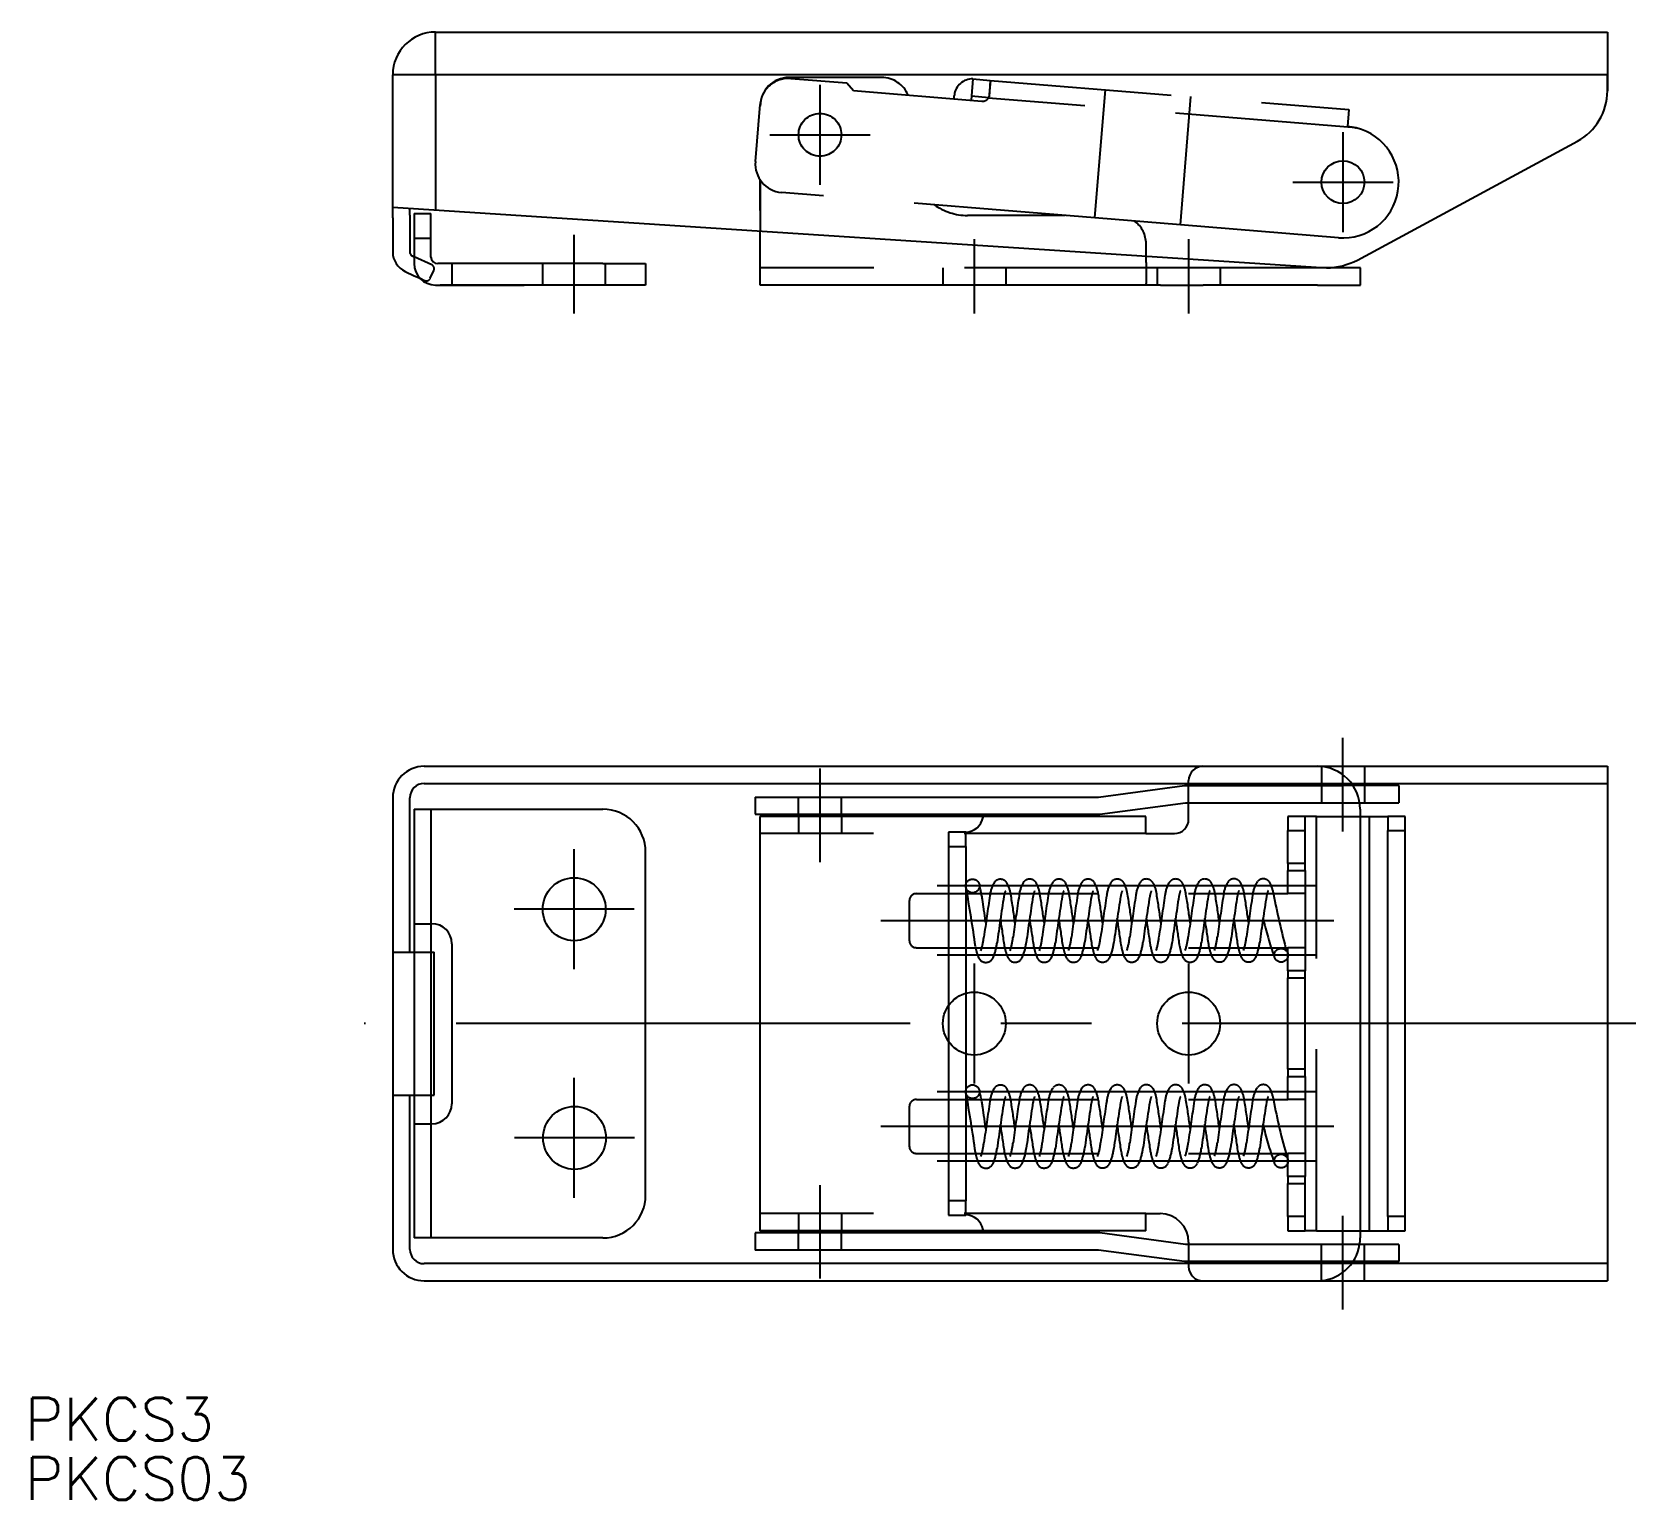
# Model space of a CAD drawing. Extents: x -55 to 57, y 146 to 249.
import ezdxf

# ---------------------------------------------------------------- set-up
doc = ezdxf.new("R2010")
doc.units = 0
for name, pattern in [('CENTER', [50.8, 31.75, -6.35, 6.35, -6.35]), ('DASHED', [19.05, 12.7, -6.35]), ('PHANTOM', [63.5, 31.75, -6.35, 6.35, -6.35, 6.35, -6.35])]:
    doc.linetypes.add(name, pattern=pattern)
doc.layers.get('0').update_dxf_attribs({"linetype": 'CONTINUOUS'})
doc.layers.add('CENTER', color=1, linetype='CENTER')
doc.styles.get("Standard").update_dxf_attribs({"font": 'txt.shx', "height": 3, "bigfont": 'bigfont.shx'})

# ---------------------------------------------------------------- blocks, each defined once
blk = doc.blocks.new('*U2')
at = {"color": 7, "linetype": 'CONTINUOUS'}
blk.add_text('PKCS03', height=3, dxfattribs=at).set_placement((-55.65, 145.98))
blk = doc.blocks.new('*U3')
at = {"color": 7, "linetype": 'CONTINUOUS'}
blk.add_text('PKCS3', height=3, dxfattribs=at).set_placement((-55.65, 150.13))

msp = doc.modelspace()

# ---------------------------------------------------------------- linework, layer by layer
at = {"color": 7, "linetype": 'CONTINUOUS'}
for p, q in [((-26.9, 245.69), (-26.9, 248.69)), ((-26.9, 248.69), (55.1, 248.69)), ((55.1, 248.69), (55.1, 245.69)), ((55.1, 247.49), (55.1, 246.49)), ((55.1, 246.49), (55.1, 244.57)), ((55.1, 245.69), (-29.9, 245.69)), ((-29.9, 235.69), (-29.9, 245.69)), ((-26.9, 245.69), (-26.9, 236.23)), ((55.1, 244.57), (55.1, 245.69)), ((37.62, 232.74), (53, 241.05)), ((-4.18, 236.21), (-4.18, 238.35)), ((-29.9, 236.43), (35.45, 232.19)), ((-28.7, 235.87), (-28.7, 236.35)), ((-28.7, 235.87), (-28.7, 233.25)), ((-28.4, 235.99), (-28.4, 232.49)), ((-28.4, 235.99), (-27.24, 235.99)), ((-27.24, 232.94), (-27.24, 235.99)), ((-29.9, 235.69), (-29.9, 233.3)), ((-4.18, 230.99), (-4.18, 234.76)), ((-28.53, 233.02), (-28.4, 232.97)), ((-15.2, 232.49), (-26.74, 232.49)), ((-15.2, 232.49), (-12.2, 232.49)), ((-12.2, 232.49), (-12.2, 230.99)), ((22.82, 232.56), (22.82, 233.01)), ((22.82, 232.56), (22.82, 231.09)), ((-29.03, 231.93), (-28.39, 231.64)), ((-28.39, 231.64), (-27.99, 231.46)), ((37.82, 232.19), (22.82, 232.19)), ((37.82, 230.99), (37.82, 232.19)), ((-26.9, 230.99), (-20.7, 230.99)), ((-12.2, 230.99), (-26.58, 230.99)), ((-12.2, 230.99), (-20.7, 230.99)), ((23.82, 230.99), (-4.18, 230.99)), ((22.82, 230.99), (22.82, 231.09)), ((23.82, 230.99), (25.82, 230.99)), ((25.82, 230.99), (26.82, 230.99)), ((34.82, 230.99), (26.82, 230.99)), ((34.82, 230.99), (37.82, 230.99)), ((-27.7, 197.31), (55.1, 197.31)), ((26.8, 197.31), (34.8, 197.31)), ((55.1, 197.31), (55.1, 161.31)), ((-27.7, 196.11), (25.8, 196.11)), ((19.5, 195.16), (25.5, 195.96)), ((25.5, 195.96), (25.8, 195.96)), ((25.8, 193.61), (25.8, 196.31)), ((25.8, 196.11), (37.2, 196.11)), ((37.2, 196.11), (55.1, 196.11)), ((40.5, 195.96), (37.31, 195.96)), ((40.5, 195.96), (40.5, 194.76)), ((-29.9, 195.11), (-29.9, 184.31)), ((-28.7, 184.31), (-28.7, 195.11)), ((-28.4, 194.31), (-15.2, 194.31)), ((-28.4, 194.31), (-28.4, 184.31)), ((-4.53, 195.16), (19.5, 195.16)), ((-4.53, 195.16), (-4.53, 193.96)), ((19.58, 193.96), (25.58, 194.76)), ((25.58, 194.76), (25.8, 194.76)), ((37.77, 194.76), (40.5, 194.76)), ((37.8, 194.31), (37.8, 164.31)), ((-4.53, 193.96), (19.58, 193.96)), ((-4.2, 193.81), (-4.2, 164.81)), ((22.8, 193.81), (-4.2, 193.81)), ((11.41, 193.75), (11.41, 193.96)), ((22.8, 192.61), (22.8, 193.81)), ((37.8, 193.81), (38.45, 193.81)), ((38.45, 164.81), (38.45, 193.81)), ((38.45, 193.81), (39.75, 193.81)), ((40.95, 193.81), (39.75, 193.81)), ((39.75, 193.81), (39.75, 192.81)), ((40.95, 192.81), (40.95, 193.81)), ((10.2, 192.71), (9, 192.71)), ((9, 192.71), (9, 191.71)), ((10.2, 191.71), (10.2, 192.71)), ((22.8, 192.61), (24.8, 192.61)), ((39.75, 192.81), (40.95, 192.81)), ((39.75, 165.81), (39.75, 192.81)), ((40.95, 165.81), (40.95, 192.81)), ((-12.2, 167.31), (-12.2, 191.31)), ((9, 191.71), (10.2, 191.71)), ((9, 191.71), (9, 166.91)), ((10.2, 191.71), (10.2, 166.91)), ((-28.4, 186.3), (-27.16, 186.3)), ((-27.24, 186.3), (-27.24, 184.31)), ((-29.9, 184.31), (-29.9, 174.31)), ((-29.9, 184.31), (-27, 184.31)), ((-27, 174.31), (-27, 184.31)), ((-25.76, 184.9), (-25.76, 173.7)), ((-29.9, 174.31), (-29.9, 163.51)), ((-29.9, 174.31), (-27, 174.31)), ((-28.7, 163.51), (-28.7, 174.31)), ((-28.4, 174.31), (-28.4, 164.31)), ((-27.24, 174.31), (-27.24, 172.3)), ((-28.4, 172.3), (-27.16, 172.3)), ((10.2, 166.91), (9, 166.91)), ((9, 166.91), (9, 165.91)), ((10.2, 165.91), (10.2, 166.91)), ((9, 165.91), (10.2, 165.91)), ((22.8, 164.81), (22.8, 166.01)), ((22.8, 166.01), (23.8, 166.01)), ((40.95, 165.81), (39.75, 165.81)), ((39.75, 165.81), (39.75, 164.81)), ((40.95, 164.81), (40.95, 165.81)), ((-15.2, 164.31), (-28.4, 164.31)), ((-27.51, 164.31), (-28.4, 164.31)), ((19.58, 164.66), (-4.53, 164.66)), ((-4.53, 164.66), (-4.53, 163.46)), ((22.8, 164.81), (-4.2, 164.81)), ((11.41, 164.66), (11.41, 164.88)), ((25.58, 163.86), (19.58, 164.66)), ((25.8, 164.01), (25.8, 162.31)), ((37.8, 164.81), (38.45, 164.81)), ((38.45, 164.81), (39.75, 164.81)), ((39.75, 164.81), (40.95, 164.81)), ((19.5, 163.46), (-4.53, 163.46)), ((25.5, 162.66), (19.5, 163.46)), ((25.8, 163.86), (25.58, 163.86)), ((40.5, 163.86), (37.77, 163.86)), ((40.5, 163.86), (40.5, 162.66)), ((25.8, 162.51), (-27.7, 162.51)), ((25.8, 162.66), (25.5, 162.66)), ((37.2, 162.51), (25.8, 162.51)), ((55.1, 162.51), (37.2, 162.51)), ((40.5, 162.66), (37.31, 162.66)), ((-27.7, 161.31), (55.1, 161.31)), ((26.8, 161.31), (34.8, 161.31))]:
    msp.add_line(p, q, dxfattribs=at)
at = {"color": 3, "linetype": 'DASHED'}
for p, q in [((4.32, 245.51), (-2.18, 245.51)), ((-2.04, 245.44), (1.88, 245.13)), ((1.88, 245.13), (2.34, 244.59)), ((10.7, 245.41), (10.6, 244.22)), ((10.7, 245.41), (11.92, 245.31)), ((11.92, 245.31), (11.83, 244.16)), ((11.87, 244.31), (11.95, 245.31)), ((11.92, 245.31), (37.01, 243.27)), ((-4.52, 239.63), (-4.19, 243.61)), ((2.34, 244.59), (11.33, 243.86)), ((9.38, 244.01), (9.4, 244.26)), ((10.6, 244.22), (10.58, 243.92)), ((10.6, 244.22), (11.81, 244.12)), ((11.81, 244.12), (11.78, 244.07)), ((37.53, 241.98), (11.78, 244.07)), ((19.24, 235.69), (19.97, 244.66)), ((25.22, 235.2), (25.95, 244.17)), ((37.01, 243.27), (36.92, 242.08)), ((-4.18, 238.35), (-4.18, 234.76)), ((19.24, 235.69), (-2.69, 237.47)), ((17.15, 235.86), (10.32, 235.86)), ((25.22, 235.2), (19.24, 235.69)), ((36.28, 234.3), (25.22, 235.2)), ((-27.24, 234.25), (-28.4, 234.25)), ((22.82, 233.01), (22.82, 233.86)), ((-27.17, 232.4), (-28.4, 232.97)), ((-25.76, 232.49), (-25.76, 230.99)), ((-19.4, 230.99), (-19.4, 232.49)), ((-15, 230.99), (-15, 232.49)), ((-27.99, 231.46), (-27.67, 231.31)), ((-27.28, 231.46), (-27.03, 232)), ((22.82, 232.19), (-4.18, 232.19)), ((8.6, 232.19), (8.6, 230.99)), ((13, 232.19), (13, 230.99)), ((23.6, 232.19), (23.6, 230.99)), ((28, 232.19), (28, 230.99)), ((35.1, 197.31), (35.1, 196.11)), ((38.1, 197.31), (38.1, 196.11)), ((25.8, 195.96), (36.6, 195.96)), ((35.1, 195.96), (35.1, 194.76)), ((37.31, 195.96), (36.6, 195.96)), ((38.1, 195.96), (38.1, 194.76)), ((-27.24, 194.31), (-27.24, 186.3)), ((-1.5, 193.96), (-1.5, 195.16)), ((1.5, 193.96), (1.5, 195.16)), ((25.8, 194.76), (36.6, 194.76)), ((36.6, 194.76), (37.77, 194.76)), ((-1.5, 193.81), (-1.5, 192.61)), ((1.5, 193.81), (1.5, 192.61)), ((33.95, 193.81), (32.75, 193.81)), ((32.75, 193.81), (32.75, 192.81)), ((33.95, 192.81), (33.95, 193.81)), ((34.75, 193.81), (33.95, 193.81)), ((34.75, 164.81), (34.75, 193.81)), ((34.75, 193.81), (37.8, 193.81)), ((22.8, 192.61), (-4.2, 192.61)), ((32.75, 192.81), (33.95, 192.81)), ((32.75, 190.51), (32.75, 192.81)), ((33.95, 190.51), (33.95, 192.81)), ((33.95, 190.51), (32.75, 190.51)), ((32.75, 190.51), (32.75, 190.01)), ((32.75, 190.01), (33.95, 190.01)), ((32.75, 188.4), (32.75, 190.01)), ((33.95, 190.01), (33.95, 190.51)), ((33.95, 190.01), (33.95, 188.4)), ((6.25, 187.9), (6.25, 185.12)), ((6.75, 188.4), (32.75, 188.4)), ((33.95, 188.4), (32.75, 188.4)), ((33.95, 188.4), (33.95, 184.62)), ((-28.4, 184.31), (-28.4, 174.31)), ((-27.24, 184.31), (-27.24, 174.31)), ((6.75, 184.62), (32.75, 184.62)), ((33.95, 184.62), (32.75, 184.62)), ((32.75, 183.01), (32.75, 184.62)), ((33.95, 184.62), (33.95, 183.01)), ((33.95, 183.01), (32.75, 183.01)), ((32.75, 183.01), (32.75, 182.51)), ((33.95, 182.51), (33.95, 183.01)), ((32.75, 182.51), (33.95, 182.51)), ((32.75, 176.11), (32.75, 182.51)), ((33.95, 176.11), (33.95, 182.51)), ((33.95, 176.11), (32.75, 176.11)), ((32.75, 176.11), (32.75, 175.61)), ((32.75, 175.61), (33.95, 175.61)), ((32.75, 174), (32.75, 175.61)), ((33.95, 175.61), (33.95, 176.11)), ((33.95, 175.61), (33.95, 174)), ((6.75, 174), (32.75, 174)), ((33.95, 174), (32.75, 174)), ((33.95, 174), (33.95, 170.22)), ((6.25, 173.5), (6.25, 170.72)), ((-27.24, 172.3), (-27.24, 164.31)), ((6.75, 170.22), (32.75, 170.22)), ((33.95, 170.22), (32.75, 170.22)), ((32.75, 168.61), (32.75, 170.22)), ((33.95, 170.22), (33.95, 168.61)), ((33.95, 168.61), (32.75, 168.61)), ((32.75, 168.61), (32.75, 168.11)), ((33.95, 168.11), (33.95, 168.61)), ((32.75, 168.11), (33.95, 168.11)), ((32.75, 165.81), (32.75, 168.11)), ((33.95, 165.81), (33.95, 168.11)), ((22.8, 166.01), (-4.2, 166.01)), ((-1.5, 166.01), (-1.5, 164.81)), ((1.5, 166.01), (1.5, 164.81)), ((33.95, 165.81), (32.75, 165.81)), ((32.75, 165.81), (32.75, 164.81)), ((33.95, 164.81), (33.95, 165.81)), ((-1.5, 163.46), (-1.5, 164.66)), ((1.5, 163.46), (1.5, 164.66)), ((32.75, 164.81), (33.95, 164.81)), ((34.75, 164.81), (33.95, 164.81)), ((34.75, 164.81), (37.8, 164.81)), ((37.77, 163.86), (25.8, 163.86)), ((35.1, 162.66), (35.1, 163.86)), ((38.1, 162.66), (38.1, 163.86)), ((36.6, 162.66), (25.8, 162.66)), ((35.1, 161.31), (35.1, 162.51)), ((37.31, 162.66), (36.6, 162.66)), ((38.1, 161.31), (38.1, 162.51))]:
    msp.add_line(p, q, dxfattribs=at)
for centre, radius in [((0, 241.5), 1.5), ((10.68, 188.94), 0.482), ((32.27, 184.09), 0.482), ((10.68, 174.54), 0.482), ((32.27, 169.69), 0.482)]:
    msp.add_circle(centre, radius, dxfattribs=at)
at = {"color": 7, "linetype": 'CONTINUOUS'}
for centre, radius in [((36.6, 238.19), 1.5), ((-17.2, 187.31), 2.2), ((10.8, 179.31), 2.2), ((25.8, 179.31), 2.2), ((-17.18, 171.31), 2.2)]:
    msp.add_circle(centre, radius, dxfattribs=at)
for centre, radius, start, end in [((-26.9, 245.69), 3, 90, 180), ((51.1, 244.57), 4, 298.393, 0), ((-28.4, 233.3), 1.5, 180, 245.2768), ((-28.4, 233.3), 0.3, 189.5997, 245.2768), ((-26.9, 232.49), 1.5, 180, 270), ((-26.74, 232.99), 0.5, 185, 270), ((35.25, 237.5), 5.32, 272.0044, 296.3844), ((-27.7, 195.11), 2.2, 90, 180), ((26.8, 196.31), 1, 90, 180), ((34.8, 194.31), 3, 0, 90), ((-27.7, 195.11), 1, 90, 180), ((-15.2, 191.31), 3, 0, 90), ((10.19, 193.95), 1.24, 270.5787, 350.5469), ((24.8, 193.61), 1, 270, 0), ((-27.16, 184.9), 1.4, 0, 90), ((-27.16, 173.7), 1.4, 270, 0), ((-15.2, 167.31), 3, 270, 0), ((10.19, 164.68), 1.24, 9.4531, 89.4213), ((23.8, 164.01), 2, 0, 90), ((34.8, 164.31), 3, 351.3731, 0), ((-27.7, 163.51), 2.2, 180, 270), ((-27.7, 163.51), 1, 180, 270), ((34.8, 164.31), 3, 270, 351.3731), ((26.8, 162.31), 1, 180, 270)]:
    msp.add_arc(centre, radius, start, end, dxfattribs=at)
at = {"color": 3, "linetype": 'DASHED'}
for centre, radius, start, end in [((-2.2, 243.45), 2, 85.3505, 175.3505), ((-2.18, 243.51), 2, 90, 180), ((4.32, 243.51), 2, 22.4177, 90), ((10.65, 244.16), 1.25, 87.6429, 175.3505), ((11.37, 244.35), 0.5, 265.3505, 325.3505), ((11.37, 244.35), 0.501, 325.3782, 355.3228), ((36.6, 238.19), 3.9, 265.3505, 76.166), ((36.6, 238.19), 3.89, 76.1588, 85.3577), ((-2.53, 239.46), 2, 175.3505, 265.3505), ((10.32, 239.86), 4, 234.4684, 270), ((20.82, 233.86), 2, 0, 53.3572), ((-27.3, 232.13), 0.3, 335.2768, 65.2768), ((-27.55, 231.58), 0.3, 245.2768, 335.2768), ((6.75, 187.9), 0.5, 90, 180), ((6.75, 185.12), 0.5, 180, 270), ((6.75, 173.5), 0.5, 90, 180), ((6.75, 170.72), 0.5, 180, 270)]:
    msp.add_arc(centre, radius, start, end, dxfattribs=at)
at = {"color": 3, "linetype": 'PHANTOM'}
for centre, radius, start, end in [((-95.07, 169.89), 106.98, 7.9542, 10.1854), ((0.71, 186.27), 10.8, 8.0476, 14.6742), ((14.02, 188.06), 2.14, 147.0958, 174.1213), ((12.63, 188.87), 0.536, 32.8482, 139.7426), ((15.57, 187.69), 2.75, 160.7425, 169.3938), ((10.98, 188), 2.4, 8.1966, 28.8943), ((16.06, 188.06), 2.14, 147.0958, 174.1213), ((14.67, 188.88), 0.536, 32.8482, 139.7426), ((17.61, 187.69), 2.75, 160.7425, 169.3938), ((13.02, 188.01), 2.4, 8.1966, 28.8943), ((18.1, 188.06), 2.14, 147.0958, 174.1213), ((16.72, 188.88), 0.536, 32.8482, 139.7426), ((19.65, 187.69), 2.75, 160.7425, 169.3938), ((15.07, 188.01), 2.4, 8.1966, 28.8943), ((20.15, 188.07), 2.14, 147.0958, 174.1213), ((18.76, 188.88), 0.536, 32.8482, 139.7426), ((21.7, 187.7), 2.75, 160.7425, 169.3938), ((17.11, 188.01), 2.4, 8.1966, 28.8943), ((22.19, 188.07), 2.14, 147.0958, 174.1213), ((20.8, 188.88), 0.536, 32.8482, 139.7426), ((23.74, 187.7), 2.75, 160.7425, 169.3938), ((19.15, 188.02), 2.4, 8.1966, 28.8943), ((24.23, 188.07), 2.14, 147.0958, 174.1213), ((22.84, 188.89), 0.536, 32.8482, 139.7426), ((25.78, 187.7), 2.75, 160.7425, 169.3938), ((21.2, 188.02), 2.4, 8.1966, 28.8943), ((26.27, 188.07), 2.14, 147.0958, 174.1213), ((24.89, 188.89), 0.536, 32.8482, 139.7426), ((27.82, 187.71), 2.75, 160.7425, 169.3938), ((23.24, 188.02), 2.4, 8.1966, 28.8943), ((28.32, 188.08), 2.14, 147.0958, 174.1213), ((26.93, 188.89), 0.536, 32.8482, 139.7426), ((29.87, 187.71), 2.75, 160.7425, 169.3938), ((25.28, 188.02), 2.4, 8.1966, 28.8943), ((30.36, 188.08), 2.14, 147.0958, 174.1213), ((28.97, 188.9), 0.536, 32.8482, 139.7426), ((31.91, 187.71), 2.75, 160.7425, 169.3938), ((27.32, 188.03), 2.4, 8.1966, 28.8943), ((32.4, 188.08), 2.14, 147.0958, 174.1213), ((31.02, 188.9), 0.536, 32.8482, 139.7426), ((33.95, 187.71), 2.75, 160.7425, 169.3938), ((29.37, 188.03), 2.4, 8.1966, 28.8943), ((-19910.8, -2614.12), 20118.27, 8.001581, 8.005692), ((195.8, 160.26), 186.03, 171.3378, 172.2475), ((205.51, 158.37), 194.94, 171.2007, 172.1611), ((-42.82, 179.03), 56.94, 7.392, 9.4208), ((197.84, 160.26), 186.03, 171.3378, 172.2475), ((207.55, 158.38), 194.94, 171.2007, 172.1611), ((-40.78, 179.03), 56.94, 7.392, 9.4208), ((199.88, 160.26), 186.03, 171.3378, 172.2475), ((209.59, 158.38), 194.94, 171.2007, 172.1611), ((-38.73, 179.03), 56.94, 7.392, 9.4208), ((201.93, 160.27), 186.03, 171.3378, 172.2475), ((211.64, 158.38), 194.94, 171.2007, 172.1611), ((-36.69, 179.03), 56.94, 7.392, 9.4208), ((203.97, 160.27), 186.03, 171.3378, 172.2475), ((213.68, 158.39), 194.94, 171.2007, 172.1611), ((-34.65, 179.04), 56.94, 7.392, 9.4208), ((206.01, 160.27), 186.03, 171.3378, 172.2475), ((215.72, 158.39), 194.94, 171.2007, 172.1611), ((-32.61, 179.04), 56.94, 7.392, 9.4208), ((208.05, 160.28), 186.03, 171.3378, 172.2475), ((217.76, 158.39), 194.94, 171.2007, 172.1611), ((-30.56, 179.04), 56.94, 7.392, 9.4208), ((210.1, 160.28), 186.03, 171.3378, 172.2475), ((219.81, 158.39), 194.94, 171.2007, 172.1611), ((-28.52, 179.05), 56.94, 7.392, 9.4208), ((212.14, 160.28), 186.03, 171.3378, 172.2475), ((221.85, 158.4), 194.94, 171.2007, 172.1611), ((-26.48, 179.05), 56.94, 7.392, 9.4208), ((214.18, 160.28), 186.03, 171.3378, 172.2475), ((223.89, 158.4), 194.94, 171.2007, 172.1611), ((97.33, 201.31), 66.86, 191.1597, 194.6782), ((-93.03, 169.89), 106.98, 7.9542, 9.0121), ((-90.98, 169.89), 106.98, 7.9542, 9.0121), ((-88.94, 169.89), 106.98, 7.9542, 9.0121), ((-86.9, 169.9), 106.98, 7.9542, 9.0121), ((-84.86, 169.9), 106.98, 7.9542, 9.0121), ((-82.81, 169.9), 106.98, 7.9542, 9.0121), ((-80.77, 169.91), 106.98, 7.9542, 9.0121), ((-78.73, 169.91), 106.98, 7.9542, 9.0121), ((-76.69, 169.91), 106.98, 7.9542, 9.0121), ((52.48, 191.5), 22.01, 192.6768, 199.9288), ((7.04, 185.8), 4.45, 341.7383, 354.2709), ((9.08, 185.8), 4.45, 341.7383, 354.2709), ((11.13, 185.8), 4.45, 341.7383, 354.2709), ((13.17, 185.81), 4.45, 341.7383, 354.2709), ((15.21, 185.81), 4.45, 341.7383, 354.2709), ((17.25, 185.81), 4.45, 341.7383, 354.2709), ((19.3, 185.81), 4.45, 341.7383, 354.2709), ((21.34, 185.82), 4.45, 341.7383, 354.2709), ((23.38, 185.82), 4.45, 341.7383, 354.2709), ((25.42, 185.82), 4.45, 341.7383, 354.2709), ((14.04, 185.21), 3.21, 189.4375, 203.676), ((8.64, 185.41), 3.78, 336.6677, 353.1992), ((16.08, 185.22), 3.21, 189.4375, 203.676), ((10.68, 185.41), 3.78, 336.6677, 353.1992), ((18.13, 185.22), 3.21, 189.4375, 203.676), ((12.72, 185.41), 3.78, 336.6677, 353.1992), ((20.17, 185.22), 3.21, 189.4375, 203.676), ((14.77, 185.42), 3.78, 336.6677, 353.1992), ((22.21, 185.23), 3.21, 189.4375, 203.676), ((16.81, 185.42), 3.78, 336.6677, 353.1992), ((24.25, 185.23), 3.21, 189.4375, 203.676), ((18.85, 185.42), 3.78, 336.6677, 353.1992), ((26.3, 185.23), 3.21, 189.4375, 203.676), ((20.89, 185.43), 3.78, 336.6677, 353.1992), ((28.34, 185.23), 3.21, 189.4375, 203.676), ((22.94, 185.43), 3.78, 336.6677, 353.1992), ((30.38, 185.24), 3.21, 189.4375, 203.676), ((24.98, 185.43), 3.78, 336.6677, 353.1992), ((32.42, 185.24), 3.21, 189.4375, 203.676), ((27.02, 185.43), 3.78, 336.6677, 353.1992), ((11.61, 184.14), 0.55, 203.3042, 335.0963), ((13.65, 184.15), 0.55, 203.3042, 335.0963), ((15.69, 184.15), 0.55, 203.3042, 335.0963), ((17.74, 184.15), 0.55, 203.3042, 335.0963), ((19.78, 184.16), 0.55, 203.3042, 335.0963), ((21.82, 184.16), 0.55, 203.3042, 335.0963), ((23.86, 184.16), 0.55, 203.3042, 335.0963), ((25.91, 184.16), 0.55, 203.3042, 335.0963), ((27.95, 184.17), 0.55, 203.3042, 335.0963), ((29.99, 184.17), 0.55, 203.3042, 335.0963), ((-95.07, 155.49), 106.98, 7.9542, 10.1854), ((0.71, 171.87), 10.8, 8.0476, 14.6742), ((14.02, 173.66), 2.14, 147.0958, 174.1213), ((12.63, 174.47), 0.536, 32.8482, 139.7426), ((15.57, 173.29), 2.75, 160.7425, 169.3938), ((10.98, 173.6), 2.4, 8.1966, 28.8943), ((16.06, 173.66), 2.14, 147.0958, 174.1213), ((14.67, 174.48), 0.536, 32.8482, 139.7426), ((17.61, 173.29), 2.75, 160.7425, 169.3938), ((13.02, 173.61), 2.4, 8.1966, 28.8943), ((18.1, 173.66), 2.14, 147.0958, 174.1213), ((16.72, 174.48), 0.536, 32.8482, 139.7426), ((19.65, 173.29), 2.75, 160.7425, 169.3938), ((15.07, 173.61), 2.4, 8.1966, 28.8943), ((20.15, 173.67), 2.14, 147.0958, 174.1213), ((18.76, 174.48), 0.536, 32.8482, 139.7426), ((21.7, 173.3), 2.75, 160.7425, 169.3938), ((17.11, 173.61), 2.4, 8.1966, 28.8943), ((22.19, 173.67), 2.14, 147.0958, 174.1213), ((20.8, 174.48), 0.536, 32.8482, 139.7426), ((23.74, 173.3), 2.75, 160.7425, 169.3938), ((19.15, 173.62), 2.4, 8.1966, 28.8943), ((24.23, 173.67), 2.14, 147.0958, 174.1213), ((22.84, 174.49), 0.536, 32.8482, 139.7426), ((25.78, 173.3), 2.75, 160.7425, 169.3938), ((21.2, 173.62), 2.4, 8.1966, 28.8943), ((26.27, 173.67), 2.14, 147.0958, 174.1213), ((24.89, 174.49), 0.536, 32.8482, 139.7426), ((27.82, 173.31), 2.75, 160.7425, 169.3938), ((23.24, 173.62), 2.4, 8.1966, 28.8943), ((28.32, 173.68), 2.14, 147.0958, 174.1213), ((26.93, 174.49), 0.536, 32.8482, 139.7426), ((29.87, 173.31), 2.75, 160.7425, 169.3938), ((25.28, 173.62), 2.4, 8.1966, 28.8943), ((30.36, 173.68), 2.14, 147.0958, 174.1213), ((28.97, 174.5), 0.536, 32.8482, 139.7426), ((31.91, 173.31), 2.75, 160.7425, 169.3938), ((27.32, 173.63), 2.4, 8.1966, 28.8943), ((32.4, 173.68), 2.14, 147.0958, 174.1213), ((31.02, 174.5), 0.536, 32.8482, 139.7426), ((33.95, 173.31), 2.75, 160.7425, 169.3938), ((29.37, 173.63), 2.4, 8.1966, 28.8943), ((73.64, 181.62), 42.59, 190.3373, 195.9152), ((-19910.8, -2628.52), 20118.27, 8.001581, 8.005692), ((195.8, 145.86), 186.03, 171.3378, 172.2475), ((205.51, 143.97), 194.94, 171.2007, 172.1611), ((-42.82, 164.63), 56.94, 7.392, 9.4208), ((197.84, 145.86), 186.03, 171.3378, 172.2475), ((207.55, 143.98), 194.94, 171.2007, 172.1611), ((-40.78, 164.63), 56.94, 7.392, 9.4208), ((199.88, 145.86), 186.03, 171.3378, 172.2475), ((209.59, 143.98), 194.94, 171.2007, 172.1611), ((-38.73, 164.63), 56.94, 7.392, 9.4208), ((201.93, 145.87), 186.03, 171.3378, 172.2475), ((211.64, 143.98), 194.94, 171.2007, 172.1611), ((-36.69, 164.63), 56.94, 7.392, 9.4208), ((203.97, 145.87), 186.03, 171.3378, 172.2475), ((213.68, 143.99), 194.94, 171.2007, 172.1611), ((-34.65, 164.64), 56.94, 7.392, 9.4208), ((206.01, 145.87), 186.03, 171.3378, 172.2475), ((215.72, 143.99), 194.94, 171.2007, 172.1611), ((-32.61, 164.64), 56.94, 7.392, 9.4208), ((208.05, 145.88), 186.03, 171.3378, 172.2475), ((217.76, 143.99), 194.94, 171.2007, 172.1611), ((-30.56, 164.64), 56.94, 7.392, 9.4208), ((210.1, 145.88), 186.03, 171.3378, 172.2475), ((219.81, 143.99), 194.94, 171.2007, 172.1611), ((-28.52, 164.65), 56.94, 7.392, 9.4208), ((212.14, 145.88), 186.03, 171.3378, 172.2475), ((221.85, 144), 194.94, 171.2007, 172.1611), ((-26.48, 164.65), 56.94, 7.392, 9.4208), ((214.18, 145.88), 186.03, 171.3378, 172.2475), ((223.89, 144), 194.94, 171.2007, 172.1611), ((-93.03, 155.49), 106.98, 7.9542, 9.0121), ((-90.98, 155.49), 106.98, 7.9542, 9.0121), ((-88.94, 155.49), 106.98, 7.9542, 9.0121), ((-86.9, 155.5), 106.98, 7.9542, 9.0121), ((-84.86, 155.5), 106.98, 7.9542, 9.0121), ((-82.81, 155.5), 106.98, 7.9542, 9.0121), ((-80.77, 155.51), 106.98, 7.9542, 9.0121), ((-78.73, 155.51), 106.98, 7.9542, 9.0121), ((-76.69, 155.51), 106.98, 7.9542, 9.0121), ((45.64, 175.15), 14.91, 191.1457, 201.7049), ((7.04, 171.4), 4.45, 341.7383, 354.2709), ((9.08, 171.4), 4.45, 341.7383, 354.2709), ((11.13, 171.4), 4.45, 341.7383, 354.2709), ((13.17, 171.41), 4.45, 341.7383, 354.2709), ((15.21, 171.41), 4.45, 341.7383, 354.2709), ((17.25, 171.41), 4.45, 341.7383, 354.2709), ((19.3, 171.41), 4.45, 341.7383, 354.2709), ((21.34, 171.42), 4.45, 341.7383, 354.2709), ((23.38, 171.42), 4.45, 341.7383, 354.2709), ((25.42, 171.42), 4.45, 341.7383, 354.2709), ((14.04, 170.81), 3.21, 189.4375, 203.676), ((11.61, 169.74), 0.55, 203.3042, 335.0963), ((8.64, 171.01), 3.78, 336.6677, 353.1992), ((16.08, 170.82), 3.21, 189.4375, 203.676), ((13.65, 169.75), 0.55, 203.3042, 335.0963), ((10.68, 171.01), 3.78, 336.6677, 353.1992), ((18.13, 170.82), 3.21, 189.4375, 203.676), ((15.69, 169.75), 0.55, 203.3042, 335.0963), ((12.72, 171.01), 3.78, 336.6677, 353.1992), ((20.17, 170.82), 3.21, 189.4375, 203.676), ((17.74, 169.75), 0.55, 203.3042, 335.0963), ((14.77, 171.02), 3.78, 336.6677, 353.1992), ((22.21, 170.83), 3.21, 189.4375, 203.676), ((19.78, 169.76), 0.55, 203.3042, 335.0963), ((16.81, 171.02), 3.78, 336.6677, 353.1992), ((24.25, 170.83), 3.21, 189.4375, 203.676), ((21.82, 169.76), 0.55, 203.3042, 335.0963), ((18.85, 171.02), 3.78, 336.6677, 353.1992), ((26.3, 170.83), 3.21, 189.4375, 203.676), ((23.86, 169.76), 0.55, 203.3042, 335.0963), ((20.89, 171.03), 3.78, 336.6677, 353.1992), ((28.34, 170.83), 3.21, 189.4375, 203.676), ((25.91, 169.76), 0.55, 203.3042, 335.0963), ((22.94, 171.03), 3.78, 336.6677, 353.1992), ((30.38, 170.84), 3.21, 189.4375, 203.676), ((27.95, 169.77), 0.55, 203.3042, 335.0963), ((24.98, 171.03), 3.78, 336.6677, 353.1992), ((32.42, 170.84), 3.21, 189.4375, 203.676), ((29.99, 169.77), 0.55, 203.3042, 335.0963), ((27.02, 171.03), 3.78, 336.6677, 353.1992)]:
    msp.add_arc(centre, radius, start, end, dxfattribs=at)
at = {"layer": 'CENTER', "color": 1, "linetype": 'CENTER'}
for p, q in [((0, 245), (0, 238)), ((-3.5, 241.5), (3.5, 241.5)), ((36.6, 241.69), (36.6, 234.69)), ((33.1, 238.19), (40.1, 238.19)), ((-17.2, 228.99), (-17.2, 234.49)), ((10.8, 234.19), (10.8, 228.99)), ((25.8, 234.19), (25.8, 228.99)), ((36.6, 192.76), (36.6, 199.31)), ((0, 197.16), (0, 190.61)), ((-17.2, 183.11), (-17.2, 191.51)), ((34.75, 188.94), (8.2, 188.94)), ((-13, 187.31), (-21.4, 187.31)), ((35.95, 186.51), (4.25, 186.51)), ((34.75, 184.09), (8.2, 184.09)), ((10.8, 183.51), (10.8, 175.11)), ((25.8, 183.51), (25.8, 175.11)), ((57.1, 179.31), (-31.9, 179.31)), ((-17.2, 167.11), (-17.2, 175.51)), ((34.75, 174.54), (8.2, 174.54)), ((35.95, 172.11), (4.25, 172.11)), ((-12.98, 171.31), (-21.38, 171.31)), ((34.75, 169.69), (8.2, 169.69)), ((0, 168.01), (0, 161.46)), ((36.6, 159.31), (36.6, 165.86))]:
    msp.add_line(p, q, dxfattribs=at)

# ---------------------------------------------------------------- block references
at = {"color": 7, "linetype": 'CONTINUOUS'}
for name in ['*U3', '*U2']:
    msp.add_blockref(name, (0, 0), dxfattribs=at)

doc.saveas('drawing.dxf')
